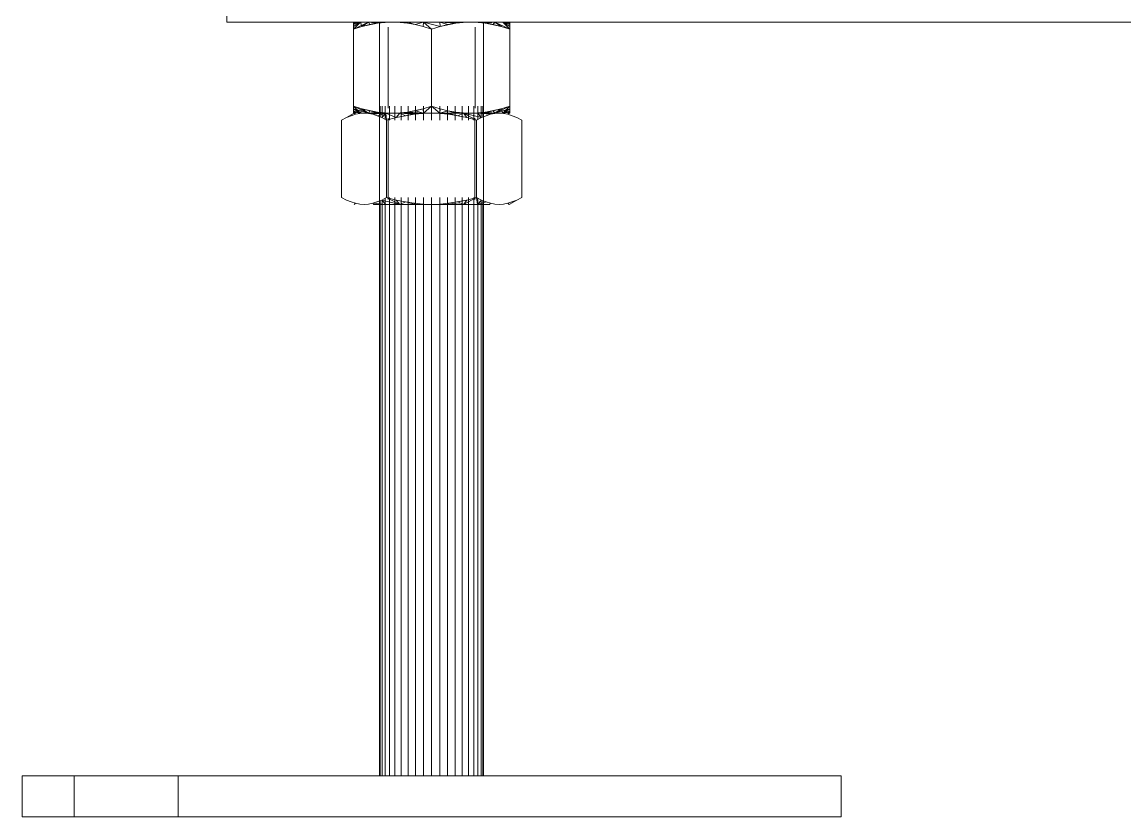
# Model space of a CAD drawing. Header units: centimetres. Extents: x -13467 to 3766, y -437 to 1921.
# Drawn here: x -8845.47 to -8832.01, y 94.03 to 103.73 of the extents above; entities that cross this region are included whole.
import ezdxf

# ---------------------------------------------------------------- set-up
doc = ezdxf.new("R2010")
doc.units = ezdxf.units.CM
doc.layers.add('G-IMPT', color=7, linetype='Continuous', lineweight=9)
doc.layers.add('M-EQPM', color=7, linetype='Continuous', lineweight=9)

# ---------------------------------------------------------------- blocks, each defined once
blk = doc.blocks.new('EQ-02-003 - EQ-02-003_dwg_Agrupar_731-1525257-Sección 1-1')
at = {"layer": 'G-IMPT'}
for p, q in [((-8841.241, 103.729), (-8841.423, 103.644)), ((-8841.341, 103.729), (-8841.423, 103.644)), ((-8841.341, 103.729), (-8841.423, 103.644)), ((-8841.423, 103.729), (-8841.423, 103.726)), ((-8841.423, 103.729), (-8841.423, 103.726)), ((-8841.423, 103.644), (-8841.341, 103.729)), ((-8841.423, 103.716), (-8841.423, 103.726)), ((-8841.423, 103.726), (-8841.423, 103.716)), ((-8841.423, 103.676), (-8841.423, 103.716)), ((-8841.423, 103.716), (-8841.423, 103.699)), ((-8841.423, 103.699), (-8841.423, 103.676)), ((-8841.423, 103.699), (-8841.423, 103.676)), ((-8841.423, 103.644), (-8841.423, 103.676)), ((-8841.423, 103.644), (-8841.321, 103.676)), ((-8841.423, 103.644), (-8841.423, 103.676)), ((-8841.423, 103.644), (-8841.321, 103.676)), ((-8841.341, 103.729), (-8841.321, 103.676)), ((-8841.241, 103.729), (-8841.321, 103.676)), ((-8841.321, 103.676), (-8841.13, 103.716)), ((-8841.321, 103.676), (-8841.224, 103.699)), ((-8841.224, 103.699), (-8841.13, 103.716)), ((-8841.13, 103.716), (-8841.038, 103.726)), ((-8840.947, 103.729), (-8841.038, 103.726)), ((-8840.947, 103.729), (-8840.856, 103.726)), ((-8840.764, 103.716), (-8840.856, 103.726)), ((-8840.67, 103.699), (-8840.764, 103.716)), ((-8840.573, 103.676), (-8840.67, 103.699)), ((-8840.67, 103.699), (-8840.573, 103.676)), ((-8840.471, 103.644), (-8840.573, 103.676)), ((-8840.57, 103.729), (-8840.471, 103.644)), ((-8840.57, 103.729), (-8840.368, 103.676)), ((-8840.471, 103.644), (-8840.368, 103.676)), ((-8840.371, 103.729), (-8840.368, 103.676)), ((-8840.368, 103.676), (-8840.177, 103.716)), ((-8840.177, 103.716), (-8840.086, 103.726)), ((-8840.1, 103.727), (-8840.097, 103.729)), ((-8839.994, 103.729), (-8840.086, 103.726)), ((-8839.994, 103.729), (-8839.903, 103.726)), ((-8839.812, 103.716), (-8839.903, 103.726)), ((-8839.812, 103.716), (-8839.833, 103.729)), ((-8839.718, 103.699), (-8839.812, 103.716)), ((-8839.621, 103.676), (-8839.812, 103.716)), ((-8839.621, 103.676), (-8839.718, 103.699)), ((-8839.7, 103.729), (-8839.518, 103.644)), ((-8839.7, 103.729), (-8839.518, 103.644)), ((-8839.518, 103.644), (-8839.621, 103.676)), ((-8839.518, 103.644), (-8839.621, 103.676)), ((-8839.518, 103.644), (-8839.621, 103.676)), ((-8839.601, 103.729), (-8839.518, 103.644)), ((-8839.601, 103.729), (-8839.518, 103.644)), ((-8839.518, 103.729), (-8839.518, 103.726)), ((-8839.518, 103.729), (-8839.518, 103.726)), ((-8839.518, 103.716), (-8839.518, 103.726)), ((-8839.518, 103.726), (-8839.518, 103.716)), ((-8839.518, 103.699), (-8839.518, 103.716)), ((-8839.518, 103.716), (-8839.518, 103.676)), ((-8839.518, 103.676), (-8839.518, 103.699)), ((-8839.518, 103.644), (-8839.518, 103.676)), ((-8839.518, 103.644), (-8839.518, 103.676)), ((-8841.423, 103.644), (-8841.423, 102.702)), ((-8841, 102.678), (-8841, 103.668)), ((-8840.471, 103.644), (-8840.471, 102.702)), ((-8839.941, 102.678), (-8839.941, 103.668)), ((-8839.518, 103.644), (-8839.518, 102.702)), ((-8841.243, 102.618), (-8841.423, 102.702)), ((-8841.341, 102.617), (-8841.423, 102.702)), ((-8841.423, 102.702), (-8841.423, 102.671)), ((-8841.423, 102.702), (-8841.321, 102.671)), ((-8841.423, 102.671), (-8841.423, 102.702)), ((-8841.423, 102.702), (-8841.321, 102.671)), ((-8841.341, 102.617), (-8841.423, 102.671)), ((-8841.423, 102.671), (-8841.423, 102.63)), ((-8841.423, 102.671), (-8841.423, 102.647)), ((-8841.243, 102.617), (-8841.423, 102.671)), ((-8841.423, 102.647), (-8841.423, 102.63)), ((-8841.423, 102.63), (-8841.423, 102.62)), ((-8841.423, 102.62), (-8841.423, 102.63)), ((-8841.423, 102.617), (-8841.423, 102.62)), ((-8841.423, 102.617), (-8841.423, 102.62)), ((-8841.402, 102.617), (-8841.423, 102.617)), ((-8841.402, 102.617), (-8841.423, 102.617)), ((-8841.341, 102.617), (-8841.321, 102.671)), ((-8841.241, 102.617), (-8841.341, 102.617)), ((-8841.241, 102.617), (-8841.321, 102.671)), ((-8841.321, 102.671), (-8841.13, 102.63)), ((-8841.224, 102.647), (-8841.321, 102.671)), ((-8841.108, 102.617), (-8841.241, 102.617)), ((-8841.108, 102.617), (-8841.241, 102.617)), ((-8841.241, 102.617), (-8841.108, 102.617)), ((-8841.13, 102.63), (-8841.224, 102.647)), ((-8841.038, 102.62), (-8841.13, 102.63)), ((-8841.13, 102.63), (-8841.108, 102.617)), ((-8840.947, 102.617), (-8841.108, 102.617)), ((-8841.098, 102.617), (-8841.106, 102.617)), ((-8841.098, 102.617), (-8841.106, 102.617)), ((-8841.075, 102.617), (-8841.098, 102.617)), ((-8841.075, 102.617), (-8841.098, 102.617)), ((-8841.037, 102.617), (-8841.075, 102.617)), ((-8841.037, 102.617), (-8841.075, 102.617)), ((-8840.947, 102.617), (-8841.038, 102.62)), ((-8840.985, 102.617), (-8841.037, 102.617)), ((-8840.985, 102.617), (-8841.037, 102.617)), ((-8840.92, 102.617), (-8840.985, 102.617)), ((-8840.92, 102.617), (-8840.985, 102.617)), ((-8840.947, 102.617), (-8840.856, 102.62)), ((-8840.765, 102.617), (-8840.947, 102.617)), ((-8840.844, 102.617), (-8840.92, 102.617)), ((-8840.92, 102.617), (-8840.844, 102.617)), ((-8840.856, 102.62), (-8840.764, 102.63)), ((-8840.759, 102.617), (-8840.844, 102.617)), ((-8840.759, 102.617), (-8840.844, 102.617)), ((-8840.57, 102.617), (-8840.765, 102.617)), ((-8840.764, 102.63), (-8840.573, 102.671)), ((-8840.667, 102.617), (-8840.759, 102.617)), ((-8840.667, 102.617), (-8840.759, 102.617)), ((-8840.57, 102.617), (-8840.667, 102.617)), ((-8840.667, 102.617), (-8840.57, 102.617)), ((-8840.471, 102.702), (-8840.573, 102.671)), ((-8840.57, 102.617), (-8840.471, 102.702)), ((-8840.471, 102.617), (-8840.57, 102.617)), ((-8840.371, 102.617), (-8840.57, 102.617)), ((-8840.471, 102.617), (-8840.57, 102.617)), ((-8840.371, 102.617), (-8840.471, 102.702)), ((-8840.471, 102.702), (-8840.368, 102.671)), ((-8840.371, 102.617), (-8840.471, 102.617)), ((-8840.471, 102.617), (-8840.371, 102.617)), ((-8840.176, 102.617), (-8840.371, 102.617)), ((-8840.274, 102.617), (-8840.371, 102.617)), ((-8840.274, 102.617), (-8840.371, 102.617)), ((-8840.271, 102.647), (-8840.368, 102.671)), ((-8840.182, 102.617), (-8840.274, 102.617)), ((-8840.182, 102.617), (-8840.274, 102.617)), ((-8840.177, 102.63), (-8840.271, 102.647)), ((-8840.097, 102.617), (-8840.182, 102.617)), ((-8840.086, 102.62), (-8840.177, 102.63)), ((-8839.994, 102.617), (-8840.176, 102.617)), ((-8840.021, 102.617), (-8840.097, 102.617)), ((-8840.021, 102.617), (-8840.097, 102.617)), ((-8839.994, 102.617), (-8840.086, 102.62)), ((-8839.957, 102.617), (-8840.021, 102.617)), ((-8839.957, 102.617), (-8840.021, 102.617)), ((-8839.994, 102.617), (-8839.903, 102.62)), ((-8839.833, 102.617), (-8839.994, 102.617)), ((-8839.905, 102.617), (-8839.957, 102.617)), ((-8839.905, 102.617), (-8839.957, 102.617)), ((-8839.866, 102.617), (-8839.905, 102.617)), ((-8839.866, 102.617), (-8839.905, 102.617)), ((-8839.903, 102.62), (-8839.812, 102.63)), ((-8839.843, 102.617), (-8839.866, 102.617)), ((-8839.843, 102.617), (-8839.866, 102.617)), ((-8839.835, 102.617), (-8839.843, 102.617)), ((-8839.835, 102.617), (-8839.843, 102.617)), ((-8839.7, 102.617), (-8839.833, 102.617)), ((-8839.7, 102.617), (-8839.833, 102.617)), ((-8839.833, 102.617), (-8839.7, 102.617)), ((-8839.621, 102.671), (-8839.812, 102.63)), ((-8839.812, 102.63), (-8839.718, 102.647)), ((-8839.718, 102.647), (-8839.621, 102.671)), ((-8839.718, 102.647), (-8839.621, 102.671)), ((-8839.7, 102.617), (-8839.621, 102.671)), ((-8839.601, 102.617), (-8839.7, 102.617)), ((-8839.699, 102.618), (-8839.518, 102.702)), ((-8839.699, 102.617), (-8839.518, 102.671)), ((-8839.518, 102.702), (-8839.621, 102.671)), ((-8839.621, 102.671), (-8839.518, 102.702)), ((-8839.601, 102.617), (-8839.621, 102.671)), ((-8839.601, 102.617), (-8839.518, 102.702)), ((-8839.601, 102.617), (-8839.518, 102.671)), ((-8839.539, 102.617), (-8839.518, 102.617)), ((-8839.539, 102.617), (-8839.518, 102.617)), ((-8839.518, 102.702), (-8839.518, 102.671)), ((-8839.518, 102.702), (-8839.518, 102.671)), ((-8839.518, 102.671), (-8839.518, 102.63)), ((-8839.518, 102.647), (-8839.518, 102.671)), ((-8839.518, 102.647), (-8839.518, 102.671)), ((-8839.518, 102.63), (-8839.518, 102.647)), ((-8839.518, 102.63), (-8839.518, 102.62)), ((-8839.518, 102.62), (-8839.518, 102.63)), ((-8839.518, 102.617), (-8839.518, 102.62)), ((-8839.518, 102.617), (-8839.518, 102.62))]:
    blk.add_line(p, q, dxfattribs=at)
at = {"layer": 'G-IMPT', "flags": 128}
for points in [[(-8841.423, 103.676), (-8841.423, 103.644), (-8841.241, 103.729)], [(-8841.241, 103.729), (-8841.321, 103.676), (-8841.423, 103.644)], [(-8841.341, 103.729), (-8841.423, 103.676), (-8841.423, 103.699), (-8841.341, 103.729), (-8841.423, 103.716), (-8841.423, 103.699)], [(-8841.423, 103.716), (-8841.423, 103.726), (-8841.402, 103.729)], [(-8841.224, 103.699), (-8841.13, 103.716), (-8841.241, 103.729), (-8841.224, 103.699), (-8841.321, 103.676), (-8841.341, 103.729), (-8841.423, 103.644), (-8841.321, 103.676), (-8841.341, 103.729)], [(-8841.241, 103.729), (-8841.321, 103.676), (-8841.423, 103.644), (-8841.423, 102.702), (-8841.423, 103.644), (-8841.423, 103.676), (-8841.341, 103.729), (-8841.423, 103.699), (-8841.402, 103.729), (-8841.423, 103.716), (-8841.423, 103.699)], [(-8841.423, 103.726), (-8841.423, 103.716), (-8841.402, 103.729), (-8841.423, 103.726), (-8841.423, 103.729), (-8841.423, 103.726)], [(-8841.241, 103.729), (-8841.224, 103.699), (-8841.108, 103.729), (-8841.13, 103.716), (-8841.224, 103.699), (-8841.321, 103.676)], [(-8841.038, 103.726), (-8841.13, 103.716), (-8841.108, 103.729), (-8841.038, 103.726), (-8840.947, 103.729), (-8840.856, 103.726)], [(-8840.764, 103.716), (-8840.856, 103.726), (-8840.765, 103.729)], [(-8840.371, 103.729), (-8840.368, 103.676), (-8840.471, 103.644), (-8840.573, 103.676), (-8840.57, 103.729), (-8840.67, 103.699), (-8840.765, 103.729), (-8840.764, 103.716), (-8840.67, 103.699)], [(-8840.371, 103.729), (-8840.271, 103.699), (-8840.368, 103.676), (-8840.57, 103.729)], [(-8840.57, 103.729), (-8840.471, 103.644), (-8840.368, 103.676), (-8840.57, 103.729)], [(-8840.271, 103.699), (-8840.177, 103.716), (-8840.371, 103.729)], [(-8840.086, 103.726), (-8840.177, 103.716), (-8840.176, 103.729), (-8840.086, 103.726), (-8839.994, 103.729), (-8839.903, 103.726)], [(-8839.812, 103.716), (-8839.903, 103.726), (-8839.833, 103.729), (-8839.812, 103.716), (-8839.718, 103.699), (-8839.621, 103.676)], [(-8839.833, 103.729), (-8839.718, 103.699), (-8839.7, 103.729), (-8839.621, 103.676), (-8839.518, 103.644), (-8839.518, 102.702), (-8839.518, 102.671), (-8839.601, 102.617), (-8839.518, 102.647), (-8839.539, 102.617), (-8839.518, 102.63), (-8839.518, 102.647)], [(-8839.718, 103.699), (-8839.812, 103.716), (-8839.7, 103.729), (-8839.718, 103.699), (-8839.621, 103.676), (-8839.7, 103.729)], [(-8839.7, 103.729), (-8839.518, 103.644), (-8839.601, 103.729)], [(-8839.518, 103.699), (-8839.518, 103.716), (-8839.601, 103.729), (-8839.518, 103.699), (-8839.518, 103.676), (-8839.601, 103.729), (-8839.518, 103.644), (-8839.7, 103.729)], [(-8839.7, 102.617), (-8839.621, 102.671), (-8839.518, 102.702), (-8839.518, 103.644), (-8839.518, 103.676)], [(-8839.539, 103.729), (-8839.518, 103.699), (-8839.601, 103.729), (-8839.518, 103.676), (-8839.518, 103.644)], [(-8839.518, 103.716), (-8839.518, 103.726), (-8839.539, 103.729), (-8839.518, 103.716), (-8839.518, 103.699), (-8839.518, 103.676)], [(-8839.518, 103.726), (-8839.518, 103.716), (-8839.539, 103.729), (-8839.518, 103.726), (-8839.518, 103.729), (-8839.518, 103.726)], [(-8840.573, 102.671), (-8840.471, 102.702), (-8840.371, 102.617), (-8840.368, 102.671), (-8840.471, 102.702), (-8840.471, 103.644), (-8840.471, 102.702), (-8840.57, 102.617), (-8840.573, 102.671), (-8840.67, 102.647), (-8840.57, 102.617), (-8840.764, 102.63), (-8840.67, 102.647)], [(-8841.402, 102.617), (-8841.423, 102.647), (-8841.341, 102.617), (-8841.423, 102.671), (-8841.423, 102.702), (-8841.321, 102.671), (-8841.241, 102.617)], [(-8841.341, 102.617), (-8841.321, 102.671), (-8841.423, 102.702), (-8841.341, 102.617), (-8841.321, 102.671), (-8841.224, 102.647), (-8841.241, 102.617), (-8841.13, 102.63), (-8841.224, 102.647)], [(-8841.108, 102.617), (-8841.224, 102.647), (-8841.241, 102.617), (-8841.321, 102.671), (-8841.423, 102.702), (-8841.423, 102.671), (-8841.341, 102.617)], [(-8841.243, 102.617), (-8841.423, 102.671), (-8841.423, 102.702), (-8841.243, 102.618)], [(-8841.243, 102.617), (-8841.423, 102.671), (-8841.423, 102.647), (-8841.341, 102.617), (-8841.423, 102.63), (-8841.423, 102.647)], [(-8841.423, 102.63), (-8841.423, 102.62), (-8841.402, 102.617), (-8841.423, 102.63), (-8841.423, 102.647), (-8841.423, 102.671)], [(-8841.423, 102.62), (-8841.423, 102.63), (-8841.402, 102.617), (-8841.423, 102.62), (-8841.423, 102.617), (-8841.423, 102.62)], [(-8841.402, 102.617), (-8841.423, 102.617), (-8841.402, 102.617)], [(-8841.13, 102.63), (-8841.038, 102.62), (-8841.108, 102.617), (-8841.13, 102.63), (-8841.224, 102.647), (-8841.321, 102.671)], [(-8839.7, 102.617), (-8839.833, 102.617), (-8839.994, 102.617), (-8840.176, 102.617), (-8840.371, 102.617), (-8840.57, 102.617), (-8840.765, 102.617), (-8840.947, 102.617), (-8841.108, 102.617), (-8841.241, 102.617)], [(-8840.856, 102.62), (-8840.764, 102.63), (-8840.765, 102.617), (-8840.856, 102.62), (-8840.947, 102.617), (-8841.038, 102.62)], [(-8840.57, 102.617), (-8840.371, 102.617), (-8840.271, 102.647), (-8840.176, 102.617), (-8840.177, 102.63), (-8840.271, 102.647), (-8840.368, 102.671)], [(-8840.182, 102.617), (-8840.097, 102.617), (-8840.1, 102.619)], [(-8840.177, 102.63), (-8840.086, 102.62), (-8840.176, 102.617)], [(-8839.903, 102.62), (-8839.812, 102.63), (-8839.833, 102.617), (-8839.903, 102.62), (-8839.994, 102.617), (-8840.086, 102.62)], [(-8839.518, 102.702), (-8839.621, 102.671), (-8839.7, 102.617), (-8839.718, 102.647), (-8839.833, 102.617), (-8839.812, 102.63), (-8839.718, 102.647)], [(-8839.718, 102.647), (-8839.812, 102.63), (-8839.7, 102.617), (-8839.718, 102.647), (-8839.621, 102.671), (-8839.601, 102.617), (-8839.518, 102.702), (-8839.621, 102.671), (-8839.601, 102.617)], [(-8839.699, 102.618), (-8839.518, 102.702), (-8839.518, 102.671), (-8839.699, 102.617)], [(-8839.518, 102.647), (-8839.518, 102.63), (-8839.601, 102.617), (-8839.518, 102.647), (-8839.518, 102.671), (-8839.699, 102.617)], [(-8839.601, 102.617), (-8839.518, 102.671), (-8839.518, 102.702)], [(-8839.518, 102.63), (-8839.518, 102.62), (-8839.539, 102.617)], [(-8839.518, 102.62), (-8839.518, 102.63), (-8839.539, 102.617), (-8839.518, 102.62), (-8839.518, 102.617), (-8839.518, 102.62)], [(-8839.539, 102.617), (-8839.518, 102.617), (-8839.539, 102.617)]]:
    blk.add_lwpolyline(points, dxfattribs=at)
blk = doc.blocks.new('EQ-02-003 - EQ-02-003_dwg_Agrupar_732-1525258-Sección 1-1')
at = {"layer": 'G-IMPT'}
for p, q in [((-8841.418, 102.617), (-8841.511, 102.563)), ((-8841.511, 102.563), (-8841.401, 102.604)), ((-8841.401, 102.604), (-8841.348, 102.614)), ((-8841.348, 102.614), (-8841.401, 102.604)), ((-8841.296, 102.617), (-8841.348, 102.614)), ((-8841.296, 102.617), (-8841.243, 102.614)), ((-8841.243, 102.614), (-8841.19, 102.604)), ((-8841.19, 102.604), (-8841.243, 102.614)), ((-8841.19, 102.604), (-8841.179, 102.617)), ((-8841.037, 102.616), (-8841.19, 102.604)), ((-8841.19, 102.604), (-8841.136, 102.587)), ((-8841.037, 102.617), (-8841.179, 102.617)), ((-8841.031, 102.617), (-8841.179, 102.617)), ((-8841.037, 102.617), (-8841.179, 102.617)), ((-8841.064, 102.617), (-8841.092, 102.617)), ((-8841.092, 102.617), (-8841.064, 102.617)), ((-8841.021, 102.617), (-8841.064, 102.617)), ((-8841.031, 102.617), (-8841.021, 102.532)), ((-8840.858, 102.617), (-8841.031, 102.617)), ((-8841.031, 102.617), (-8840.902, 102.563)), ((-8840.965, 102.617), (-8841.021, 102.617)), ((-8840.896, 102.617), (-8840.965, 102.617)), ((-8840.965, 102.617), (-8840.896, 102.617)), ((-8840.858, 102.617), (-8840.902, 102.563)), ((-8840.902, 102.563), (-8840.682, 102.604)), ((-8840.817, 102.617), (-8840.896, 102.617)), ((-8840.896, 102.617), (-8840.817, 102.617)), ((-8840.669, 102.617), (-8840.858, 102.617)), ((-8840.729, 102.617), (-8840.817, 102.617)), ((-8840.817, 102.617), (-8840.729, 102.617)), ((-8840.635, 102.617), (-8840.729, 102.617)), ((-8840.729, 102.617), (-8840.635, 102.617)), ((-8840.682, 102.604), (-8840.576, 102.614)), ((-8840.471, 102.617), (-8840.669, 102.617)), ((-8840.537, 102.617), (-8840.635, 102.617)), ((-8840.635, 102.617), (-8840.537, 102.617)), ((-8840.471, 102.617), (-8840.576, 102.614)), ((-8840.437, 102.617), (-8840.537, 102.617)), ((-8840.537, 102.617), (-8840.437, 102.617)), ((-8840.273, 102.617), (-8840.471, 102.617)), ((-8840.471, 102.617), (-8840.365, 102.614)), ((-8840.339, 102.617), (-8840.437, 102.617)), ((-8840.437, 102.617), (-8840.339, 102.617)), ((-8840.259, 102.604), (-8840.365, 102.614)), ((-8840.243, 102.617), (-8840.339, 102.617)), ((-8840.339, 102.617), (-8840.243, 102.617)), ((-8840.083, 102.617), (-8840.273, 102.617)), ((-8840.151, 102.587), (-8840.259, 102.604)), ((-8840.153, 102.617), (-8840.243, 102.617)), ((-8840.243, 102.617), (-8840.153, 102.617)), ((-8840.071, 102.617), (-8840.153, 102.617)), ((-8840.153, 102.617), (-8840.071, 102.617)), ((-8840.083, 102.617), (-8839.921, 102.532)), ((-8839.911, 102.617), (-8840.083, 102.617)), ((-8840.083, 102.617), (-8839.862, 102.563)), ((-8839.999, 102.617), (-8840.071, 102.617)), ((-8840.071, 102.617), (-8839.999, 102.617)), ((-8839.938, 102.617), (-8839.999, 102.617)), ((-8839.999, 102.617), (-8839.938, 102.617)), ((-8839.89, 102.617), (-8839.938, 102.617)), ((-8839.938, 102.617), (-8839.89, 102.617)), ((-8839.763, 102.617), (-8839.911, 102.617)), ((-8839.911, 102.617), (-8839.862, 102.563)), ((-8839.905, 102.617), (-8839.763, 102.617)), ((-8839.763, 102.617), (-8839.905, 102.617)), ((-8839.857, 102.617), (-8839.89, 102.617)), ((-8839.89, 102.617), (-8839.857, 102.617)), ((-8839.862, 102.563), (-8839.752, 102.604)), ((-8839.839, 102.617), (-8839.857, 102.617)), ((-8839.857, 102.617), (-8839.839, 102.617)), ((-8839.763, 102.617), (-8839.752, 102.604)), ((-8839.699, 102.614), (-8839.752, 102.604)), ((-8839.646, 102.617), (-8839.699, 102.614)), ((-8839.646, 102.617), (-8839.593, 102.614)), ((-8839.54, 102.604), (-8839.593, 102.614)), ((-8839.54, 102.604), (-8839.593, 102.614)), ((-8839.54, 102.604), (-8839.523, 102.617)), ((-8839.486, 102.587), (-8839.54, 102.604)), ((-8841.511, 102.563), (-8841.571, 102.532)), ((-8841.511, 102.563), (-8841.571, 102.532)), ((-8841.571, 102.532), (-8841.571, 101.589)), ((-8841.511, 102.563), (-8841.455, 102.587)), ((-8841.136, 102.587), (-8841.08, 102.563)), ((-8841.021, 102.532), (-8841.08, 102.563)), ((-8840.902, 102.563), (-8841.021, 102.532)), ((-8841.021, 102.532), (-8841.021, 101.589)), ((-8841, 101.565), (-8841, 102.556)), ((-8840.039, 102.563), (-8840.151, 102.587)), ((-8839.921, 102.532), (-8840.039, 102.563)), ((-8839.942, 102.556), (-8839.942, 101.565)), ((-8839.921, 102.532), (-8839.862, 102.563)), ((-8839.921, 102.532), (-8839.921, 101.589)), ((-8839.43, 102.563), (-8839.486, 102.587)), ((-8839.371, 102.532), (-8839.43, 102.563)), ((-8839.371, 102.532), (-8839.43, 102.563)), ((-8839.371, 102.532), (-8839.371, 101.589)), ((-8839.371, 102.532), (-8839.371, 101.589)), ((-8841.571, 101.589), (-8841.511, 101.558)), ((-8841.511, 101.558), (-8841.455, 101.534)), ((-8841.455, 101.534), (-8841.401, 101.518)), ((-8841.401, 101.518), (-8841.418, 101.504)), ((-8841.401, 101.518), (-8841.348, 101.508)), ((-8841.401, 101.518), (-8841.348, 101.508)), ((-8841.243, 101.508), (-8841.19, 101.518)), ((-8841.08, 101.558), (-8841.19, 101.518)), ((-8841.179, 101.504), (-8841.19, 101.518)), ((-8841.08, 101.558), (-8841.021, 101.589)), ((-8841.031, 101.504), (-8841.08, 101.558)), ((-8840.858, 101.504), (-8841.08, 101.558)), ((-8840.858, 101.504), (-8841.021, 101.589)), ((-8841.021, 101.589), (-8840.902, 101.558)), ((-8840.79, 101.534), (-8840.902, 101.558)), ((-8840.682, 101.518), (-8840.79, 101.534)), ((-8840.576, 101.508), (-8840.682, 101.518)), ((-8840.365, 101.508), (-8840.259, 101.518)), ((-8840.259, 101.518), (-8840.039, 101.558)), ((-8840.083, 101.504), (-8839.921, 101.589)), ((-8839.921, 101.589), (-8840.039, 101.558)), ((-8839.911, 101.504), (-8839.921, 101.589)), ((-8839.921, 101.589), (-8839.862, 101.558)), ((-8839.806, 101.534), (-8839.862, 101.558)), ((-8839.752, 101.518), (-8839.806, 101.534)), ((-8839.752, 101.518), (-8839.763, 101.504)), ((-8839.699, 101.508), (-8839.752, 101.518)), ((-8839.752, 101.518), (-8839.699, 101.508)), ((-8839.54, 101.518), (-8839.593, 101.508)), ((-8839.593, 101.508), (-8839.54, 101.518)), ((-8839.43, 101.558), (-8839.54, 101.518)), ((-8839.523, 101.504), (-8839.43, 101.558)), ((-8839.486, 101.534), (-8839.43, 101.558)), ((-8839.371, 101.589), (-8839.43, 101.558)), ((-8839.371, 101.589), (-8839.43, 101.558)), ((-8841.296, 101.504), (-8841.348, 101.508)), ((-8841.296, 101.504), (-8841.243, 101.508)), ((-8841.031, 101.504), (-8841.179, 101.504)), ((-8841.064, 101.504), (-8841.092, 101.504)), ((-8841.064, 101.504), (-8841.092, 101.504)), ((-8841.021, 101.504), (-8841.064, 101.504)), ((-8841.064, 101.504), (-8841.021, 101.504)), ((-8840.858, 101.504), (-8841.031, 101.504)), ((-8840.965, 101.504), (-8841.021, 101.504)), ((-8840.965, 101.504), (-8841.021, 101.504)), ((-8840.896, 101.504), (-8840.965, 101.504)), ((-8840.896, 101.504), (-8840.965, 101.504)), ((-8840.817, 101.504), (-8840.896, 101.504)), ((-8840.817, 101.504), (-8840.896, 101.504)), ((-8840.669, 101.504), (-8840.858, 101.504)), ((-8840.729, 101.504), (-8840.817, 101.504)), ((-8840.817, 101.504), (-8840.729, 101.504)), ((-8840.635, 101.504), (-8840.729, 101.504)), ((-8840.635, 101.504), (-8840.729, 101.504)), ((-8840.471, 101.504), (-8840.669, 101.504)), ((-8840.537, 101.504), (-8840.635, 101.504)), ((-8840.537, 101.504), (-8840.635, 101.504)), ((-8840.471, 101.504), (-8840.576, 101.508)), ((-8840.437, 101.504), (-8840.537, 101.504)), ((-8840.437, 101.504), (-8840.537, 101.504)), ((-8840.471, 101.504), (-8840.365, 101.508)), ((-8840.273, 101.504), (-8840.471, 101.504)), ((-8840.339, 101.504), (-8840.437, 101.504)), ((-8840.339, 101.504), (-8840.437, 101.504)), ((-8840.243, 101.504), (-8840.339, 101.504)), ((-8840.339, 101.504), (-8840.243, 101.504)), ((-8840.083, 101.504), (-8840.273, 101.504)), ((-8840.153, 101.504), (-8840.243, 101.504)), ((-8840.153, 101.504), (-8840.243, 101.504)), ((-8840.071, 101.504), (-8840.153, 101.504)), ((-8840.071, 101.504), (-8840.153, 101.504)), ((-8839.911, 101.504), (-8840.083, 101.504)), ((-8839.999, 101.504), (-8840.071, 101.504)), ((-8839.999, 101.504), (-8840.071, 101.504)), ((-8839.938, 101.504), (-8839.999, 101.504)), ((-8839.938, 101.504), (-8839.999, 101.504)), ((-8839.89, 101.504), (-8839.938, 101.504)), ((-8839.938, 101.504), (-8839.89, 101.504)), ((-8839.763, 101.504), (-8839.911, 101.504)), ((-8839.857, 101.504), (-8839.89, 101.504)), ((-8839.857, 101.504), (-8839.89, 101.504)), ((-8839.839, 101.504), (-8839.857, 101.504)), ((-8839.857, 101.504), (-8839.839, 101.504)), ((-8839.646, 101.504), (-8839.699, 101.508)), ((-8839.646, 101.504), (-8839.593, 101.508))]:
    blk.add_line(p, q, dxfattribs=at)
at = {"layer": 'G-IMPT', "flags": 128}
for points in [[(-8841.418, 102.617), (-8841.401, 102.604), (-8841.455, 102.587)], [(-8841.348, 102.614), (-8841.296, 102.617), (-8841.243, 102.614)], [(-8841.179, 102.617), (-8841.19, 102.604), (-8841.136, 102.587), (-8841.08, 102.563)], [(-8841.179, 102.617), (-8841.031, 102.617), (-8840.858, 102.617), (-8840.669, 102.617), (-8840.471, 102.617), (-8840.273, 102.617), (-8840.083, 102.617), (-8839.911, 102.617), (-8839.763, 102.617)], [(-8840.79, 102.587), (-8840.682, 102.604), (-8840.858, 102.617), (-8840.79, 102.587), (-8840.902, 102.563), (-8840.858, 102.617), (-8841.031, 102.617), (-8840.902, 102.563), (-8841.021, 102.532), (-8841.021, 101.589), (-8841.021, 102.532), (-8841.08, 102.563), (-8841.031, 102.617), (-8841.136, 102.587)], [(-8841.064, 102.617), (-8841.021, 102.617), (-8840.965, 102.617)], [(-8840.576, 102.614), (-8840.682, 102.604), (-8840.669, 102.617), (-8840.576, 102.614), (-8840.471, 102.617), (-8840.365, 102.614)], [(-8840.259, 102.604), (-8840.365, 102.614), (-8840.273, 102.617)], [(-8840.083, 101.504), (-8839.911, 101.504), (-8839.862, 101.558), (-8839.921, 101.589), (-8839.921, 102.532), (-8840.039, 102.563), (-8840.083, 102.617), (-8840.151, 102.587), (-8840.273, 102.617), (-8840.259, 102.604), (-8840.151, 102.587), (-8840.039, 102.563)], [(-8839.806, 102.587), (-8839.862, 102.563), (-8840.083, 102.617), (-8839.921, 102.532), (-8839.862, 102.563), (-8840.083, 102.617), (-8839.911, 102.617), (-8839.862, 102.563), (-8839.921, 102.532), (-8839.921, 101.589), (-8840.083, 101.504), (-8840.039, 101.558), (-8840.151, 101.534), (-8840.083, 101.504), (-8840.259, 101.518), (-8840.151, 101.534)], [(-8839.806, 102.587), (-8839.752, 102.604), (-8839.911, 102.617)], [(-8839.699, 102.614), (-8839.752, 102.604), (-8839.763, 102.617)], [(-8839.699, 102.614), (-8839.646, 102.617), (-8839.593, 102.614)], [(-8839.54, 102.604), (-8839.486, 102.587), (-8839.43, 102.563)], [(-8841.571, 101.589), (-8841.571, 102.532), (-8841.511, 102.563)], [(-8841.571, 102.532), (-8841.571, 101.589), (-8841.511, 101.558)], [(-8839.43, 101.558), (-8839.371, 101.589), (-8839.371, 102.532)], [(-8841.401, 101.518), (-8841.455, 101.534), (-8841.511, 101.558)], [(-8841.243, 101.508), (-8841.19, 101.518), (-8841.179, 101.504)], [(-8841.031, 101.504), (-8841.19, 101.518), (-8841.136, 101.534)], [(-8841.021, 101.589), (-8840.858, 101.504), (-8841.08, 101.558), (-8841.136, 101.534)], [(-8840.669, 101.504), (-8840.79, 101.534), (-8840.858, 101.504), (-8840.902, 101.558), (-8841.021, 101.589), (-8841.08, 101.558), (-8841.031, 101.504), (-8840.858, 101.504), (-8841.08, 101.558), (-8841.021, 101.589)], [(-8840.682, 101.518), (-8840.576, 101.508), (-8840.669, 101.504), (-8840.682, 101.518), (-8840.79, 101.534), (-8840.902, 101.558)], [(-8840.365, 101.508), (-8840.259, 101.518), (-8840.273, 101.504), (-8840.365, 101.508), (-8840.471, 101.504), (-8840.576, 101.508)], [(-8840.039, 101.558), (-8839.921, 101.589), (-8839.911, 101.504), (-8839.806, 101.534)], [(-8839.763, 101.504), (-8839.752, 101.518), (-8839.806, 101.534), (-8839.862, 101.558)], [(-8839.486, 101.534), (-8839.54, 101.518), (-8839.523, 101.504)], [(-8841.243, 101.508), (-8841.296, 101.504), (-8841.348, 101.508)], [(-8839.763, 101.504), (-8839.911, 101.504), (-8840.083, 101.504), (-8840.273, 101.504), (-8840.471, 101.504), (-8840.669, 101.504), (-8840.858, 101.504), (-8841.031, 101.504), (-8841.179, 101.504)], [(-8839.593, 101.508), (-8839.646, 101.504), (-8839.699, 101.508)]]:
    blk.add_lwpolyline(points, dxfattribs=at)
blk.add_lwpolyline([(-8840.902, 102.563), (-8841.021, 102.532), (-8841.031, 102.617)], close=True, dxfattribs=at)
blk = doc.blocks.new('EQ-02-003 - EQ-02-003_dwg_Agrupar_736-1525261-Sección 1-1')
at = {"layer": 'G-IMPT'}
for p, q in [((-8845.471, 94.029), (-8845.471, 94.529)), ((-8845.471, 94.529), (-8835.471, 94.529)), ((-8835.471, 94.529), (-8845.471, 94.529)), ((-8844.828, 94.529), (-8844.836, 94.529)), ((-8844.828, 94.529), (-8844.836, 94.529)), ((-8844.836, 94.029), (-8844.836, 94.529)), ((-8843.574, 94.529), (-8843.566, 94.529)), ((-8843.566, 94.529), (-8843.574, 94.529)), ((-8843.566, 94.029), (-8843.566, 94.529)), ((-8835.471, 94.529), (-8835.471, 94.029)), ((-8835.471, 94.529), (-8835.471, 94.029)), ((-8845.471, 94.029), (-8835.471, 94.029)), ((-8844.828, 94.029), (-8844.836, 94.029)), ((-8844.828, 94.029), (-8844.836, 94.029)), ((-8843.566, 94.029), (-8843.574, 94.029)), ((-8843.566, 94.029), (-8843.574, 94.029))]:
    blk.add_line(p, q, dxfattribs=at)
at = {"layer": 'G-IMPT', "flags": 128}
for points in [[(-8835.471, 94.029), (-8835.471, 94.529), (-8845.471, 94.529), (-8845.471, 94.029)], [(-8845.471, 94.529), (-8845.471, 94.029), (-8835.471, 94.029), (-8845.471, 94.029)]]:
    blk.add_lwpolyline(points, dxfattribs=at)
blk = doc.blocks.new('EQ-02-003 - EQ-02-003_dwg_Agrupar_730-1525263-Sección 1-1')
at = {"layer": 'G-IMPT'}
for p, q in [((-8841.106, 103.729), (-8841.106, 94.529)), ((-8839.836, 103.729), (-8839.836, 94.529)), ((-8841.106, 102.702), (-8841.106, 102.574)), ((-8841.106, 102.574), (-8841.106, 102.702)), ((-8841.098, 102.702), (-8841.098, 102.571)), ((-8841.098, 102.571), (-8841.098, 102.702)), ((-8841.098, 102.702), (-8841.098, 102.571)), ((-8841.075, 102.702), (-8841.075, 102.56)), ((-8841.075, 102.56), (-8841.075, 102.702)), ((-8841.075, 102.702), (-8841.075, 102.56)), ((-8841.037, 102.702), (-8841.037, 102.54)), ((-8841.037, 102.702), (-8841.037, 102.54)), ((-8841.037, 102.54), (-8841.037, 102.702)), ((-8840.984, 102.702), (-8840.984, 102.532)), ((-8840.984, 102.532), (-8840.984, 102.702)), ((-8840.984, 102.702), (-8840.984, 102.532)), ((-8840.92, 102.702), (-8840.92, 102.532)), ((-8840.92, 102.702), (-8840.92, 102.532)), ((-8840.92, 102.532), (-8840.92, 102.702)), ((-8840.844, 102.702), (-8840.844, 102.532)), ((-8840.844, 102.532), (-8840.844, 102.702)), ((-8840.844, 102.702), (-8840.844, 102.532)), ((-8840.759, 102.702), (-8840.759, 102.532)), ((-8840.759, 102.532), (-8840.759, 102.702)), ((-8840.759, 102.702), (-8840.759, 102.532)), ((-8840.667, 102.702), (-8840.667, 102.532)), ((-8840.667, 102.702), (-8840.667, 102.532)), ((-8840.667, 102.532), (-8840.667, 102.702)), ((-8840.57, 102.702), (-8840.57, 102.532)), ((-8840.57, 102.532), (-8840.57, 102.702)), ((-8840.57, 102.702), (-8840.57, 102.532)), ((-8840.471, 102.702), (-8840.471, 102.532)), ((-8840.471, 102.702), (-8840.471, 102.532)), ((-8840.471, 102.532), (-8840.471, 102.702)), ((-8840.371, 102.702), (-8840.371, 102.532)), ((-8840.371, 102.532), (-8840.371, 102.702)), ((-8840.371, 102.702), (-8840.371, 102.532)), ((-8840.275, 102.702), (-8840.275, 102.532)), ((-8840.275, 102.532), (-8840.275, 102.702)), ((-8840.275, 102.702), (-8840.275, 102.532)), ((-8840.182, 102.702), (-8840.182, 102.532)), ((-8840.182, 102.532), (-8840.182, 102.702)), ((-8840.182, 102.702), (-8840.182, 102.532)), ((-8840.098, 102.702), (-8840.098, 102.532)), ((-8840.098, 102.532), (-8840.098, 102.702)), ((-8840.098, 102.702), (-8840.098, 102.532)), ((-8840.022, 102.702), (-8840.022, 102.532)), ((-8840.022, 102.702), (-8840.022, 102.532)), ((-8840.022, 102.532), (-8840.022, 102.702)), ((-8839.957, 102.702), (-8839.957, 102.532)), ((-8839.957, 102.532), (-8839.957, 102.702)), ((-8839.957, 102.702), (-8839.957, 102.532)), ((-8839.905, 102.702), (-8839.905, 102.54)), ((-8839.905, 102.54), (-8839.905, 102.702)), ((-8839.905, 102.702), (-8839.905, 102.54)), ((-8839.867, 102.702), (-8839.867, 102.56)), ((-8839.867, 102.702), (-8839.867, 102.56)), ((-8839.867, 102.56), (-8839.867, 102.702)), ((-8839.844, 102.702), (-8839.844, 102.57)), ((-8839.844, 102.57), (-8839.844, 102.702)), ((-8839.844, 102.702), (-8839.844, 102.57)), ((-8839.836, 102.702), (-8839.836, 102.573)), ((-8839.836, 102.573), (-8839.836, 102.702)), ((-8841.106, 101.549), (-8841.106, 94.529)), ((-8841.106, 94.529), (-8841.106, 101.549)), ((-8841.098, 101.552), (-8841.098, 94.529)), ((-8841.098, 94.529), (-8841.098, 101.552)), ((-8841.098, 101.552), (-8841.098, 94.529)), ((-8841.075, 101.561), (-8841.075, 94.529)), ((-8841.075, 94.529), (-8841.075, 101.561)), ((-8841.075, 101.561), (-8841.075, 94.529)), ((-8841.037, 101.581), (-8841.037, 94.529)), ((-8841.037, 101.581), (-8841.037, 94.529)), ((-8841.037, 94.529), (-8841.037, 101.581)), ((-8840.984, 101.589), (-8840.984, 94.529)), ((-8840.984, 94.529), (-8840.984, 101.589)), ((-8840.984, 101.589), (-8840.984, 94.529)), ((-8840.92, 101.589), (-8840.92, 94.529)), ((-8840.92, 101.589), (-8840.92, 94.529)), ((-8840.92, 94.529), (-8840.92, 101.589)), ((-8840.844, 101.589), (-8840.844, 94.529)), ((-8840.844, 94.529), (-8840.844, 101.589)), ((-8840.844, 101.589), (-8840.844, 94.529)), ((-8840.759, 101.589), (-8840.759, 94.529)), ((-8840.759, 94.529), (-8840.759, 101.589)), ((-8840.759, 101.589), (-8840.759, 94.529)), ((-8840.667, 101.589), (-8840.667, 94.529)), ((-8840.667, 101.589), (-8840.667, 94.529)), ((-8840.667, 94.529), (-8840.667, 101.589)), ((-8840.57, 101.589), (-8840.57, 94.529)), ((-8840.57, 94.529), (-8840.57, 101.589)), ((-8840.57, 101.589), (-8840.57, 94.529)), ((-8840.471, 101.589), (-8840.471, 94.529)), ((-8840.471, 101.589), (-8840.471, 94.529)), ((-8840.471, 94.529), (-8840.471, 101.589)), ((-8840.371, 101.589), (-8840.371, 94.529)), ((-8840.371, 94.529), (-8840.371, 101.589)), ((-8840.371, 101.589), (-8840.371, 94.529)), ((-8840.275, 101.589), (-8840.275, 94.529)), ((-8840.275, 94.529), (-8840.275, 101.589)), ((-8840.275, 101.589), (-8840.275, 94.529)), ((-8840.182, 101.589), (-8840.182, 94.529)), ((-8840.182, 94.529), (-8840.182, 101.589)), ((-8840.182, 101.589), (-8840.182, 94.529)), ((-8840.098, 101.589), (-8840.098, 94.529)), ((-8840.098, 94.529), (-8840.098, 101.589)), ((-8840.098, 101.589), (-8840.098, 94.529)), ((-8840.022, 101.589), (-8840.022, 94.529)), ((-8840.022, 101.589), (-8840.022, 94.529)), ((-8840.022, 94.529), (-8840.022, 101.589)), ((-8839.957, 101.589), (-8839.957, 94.529)), ((-8839.957, 94.529), (-8839.957, 101.589)), ((-8839.957, 101.589), (-8839.957, 94.529)), ((-8839.905, 101.581), (-8839.905, 94.529)), ((-8839.905, 94.529), (-8839.905, 101.581)), ((-8839.905, 101.581), (-8839.905, 94.529)), ((-8839.867, 101.561), (-8839.867, 94.529)), ((-8839.867, 101.561), (-8839.867, 94.529)), ((-8839.867, 94.529), (-8839.867, 101.561)), ((-8839.844, 101.551), (-8839.844, 94.529)), ((-8839.844, 94.529), (-8839.844, 101.551)), ((-8839.844, 101.551), (-8839.844, 94.529)), ((-8839.836, 101.547), (-8839.836, 94.529)), ((-8839.836, 94.529), (-8839.836, 101.547))]:
    blk.add_line(p, q, dxfattribs=at)
blk = doc.blocks.new('EQ-02-003 - EQ-02-003_dwg_Agrupar_725-1525268-Sección 1-1')
at = {"layer": 'G-IMPT'}
for p, q in [((-8841.241, 103.729), (-8841.423, 103.644)), ((-8841.341, 103.729), (-8841.423, 103.644)), ((-8841.341, 103.729), (-8841.423, 103.644)), ((-8841.423, 103.729), (-8841.423, 103.726)), ((-8841.423, 103.729), (-8841.423, 103.726)), ((-8841.423, 103.644), (-8841.341, 103.729)), ((-8841.423, 103.716), (-8841.423, 103.726)), ((-8841.423, 103.726), (-8841.423, 103.716)), ((-8841.423, 103.676), (-8841.423, 103.716)), ((-8841.423, 103.716), (-8841.423, 103.699)), ((-8841.423, 103.699), (-8841.423, 103.676)), ((-8841.423, 103.699), (-8841.423, 103.676)), ((-8841.423, 103.644), (-8841.423, 103.676)), ((-8841.423, 103.644), (-8841.321, 103.676)), ((-8841.423, 103.644), (-8841.423, 103.676)), ((-8841.423, 103.644), (-8841.321, 103.676)), ((-8841.341, 103.729), (-8841.321, 103.676)), ((-8841.241, 103.729), (-8841.321, 103.676)), ((-8841.321, 103.676), (-8841.13, 103.716)), ((-8841.321, 103.676), (-8841.224, 103.699)), ((-8841.224, 103.699), (-8841.13, 103.716)), ((-8841.13, 103.716), (-8841.108, 103.729)), ((-8839.812, 103.716), (-8839.833, 103.729)), ((-8839.718, 103.699), (-8839.812, 103.716)), ((-8839.621, 103.676), (-8839.812, 103.716)), ((-8839.621, 103.676), (-8839.718, 103.699)), ((-8839.7, 103.729), (-8839.518, 103.644)), ((-8839.7, 103.729), (-8839.518, 103.644)), ((-8839.518, 103.644), (-8839.621, 103.676)), ((-8839.518, 103.644), (-8839.621, 103.676)), ((-8839.518, 103.644), (-8839.621, 103.676)), ((-8839.601, 103.729), (-8839.518, 103.644)), ((-8839.601, 103.729), (-8839.518, 103.644)), ((-8839.518, 103.729), (-8839.518, 103.726)), ((-8839.518, 103.729), (-8839.518, 103.726)), ((-8839.518, 103.716), (-8839.518, 103.726)), ((-8839.518, 103.726), (-8839.518, 103.716)), ((-8839.518, 103.699), (-8839.518, 103.716)), ((-8839.518, 103.716), (-8839.518, 103.676)), ((-8839.518, 103.676), (-8839.518, 103.699)), ((-8839.518, 103.644), (-8839.518, 103.676)), ((-8839.518, 103.644), (-8839.518, 103.676)), ((-8839.518, 103.644), (-8839.518, 103.676)), ((-8841.243, 102.618), (-8841.423, 102.702)), ((-8841.341, 102.617), (-8841.423, 102.702)), ((-8841.423, 102.702), (-8841.423, 102.671)), ((-8841.423, 102.702), (-8841.321, 102.671)), ((-8841.423, 102.671), (-8841.423, 102.702)), ((-8841.423, 102.702), (-8841.321, 102.671)), ((-8841.341, 102.617), (-8841.423, 102.671)), ((-8841.423, 102.671), (-8841.423, 102.63)), ((-8841.423, 102.671), (-8841.423, 102.647)), ((-8841.243, 102.617), (-8841.423, 102.671)), ((-8841.423, 102.647), (-8841.423, 102.63)), ((-8841.423, 102.63), (-8841.423, 102.62)), ((-8841.423, 102.62), (-8841.423, 102.63)), ((-8841.423, 102.617), (-8841.423, 102.62)), ((-8841.423, 102.617), (-8841.423, 102.62)), ((-8841.402, 102.617), (-8841.423, 102.617)), ((-8841.402, 102.617), (-8841.423, 102.617)), ((-8841.341, 102.617), (-8841.321, 102.671)), ((-8841.241, 102.617), (-8841.321, 102.671)), ((-8841.321, 102.671), (-8841.13, 102.63)), ((-8841.224, 102.647), (-8841.321, 102.671)), ((-8841.108, 102.617), (-8841.241, 102.617)), ((-8841.108, 102.617), (-8841.241, 102.617)), ((-8841.108, 102.617), (-8841.241, 102.617)), ((-8841.241, 102.617), (-8841.108, 102.617)), ((-8841.13, 102.63), (-8841.224, 102.647)), ((-8841.13, 102.63), (-8841.108, 102.617)), ((-8839.812, 102.63), (-8839.833, 102.617)), ((-8839.7, 102.617), (-8839.833, 102.617)), ((-8839.7, 102.617), (-8839.833, 102.617)), ((-8839.7, 102.617), (-8839.833, 102.617)), ((-8839.833, 102.617), (-8839.7, 102.617)), ((-8839.621, 102.671), (-8839.812, 102.63)), ((-8839.812, 102.63), (-8839.718, 102.647)), ((-8839.718, 102.647), (-8839.621, 102.671)), ((-8839.718, 102.647), (-8839.621, 102.671)), ((-8839.7, 102.617), (-8839.621, 102.671)), ((-8839.699, 102.618), (-8839.518, 102.702)), ((-8839.699, 102.617), (-8839.518, 102.671)), ((-8839.518, 102.702), (-8839.621, 102.671)), ((-8839.621, 102.671), (-8839.518, 102.702)), ((-8839.601, 102.617), (-8839.621, 102.671)), ((-8839.601, 102.617), (-8839.518, 102.702)), ((-8839.601, 102.617), (-8839.518, 102.671)), ((-8839.539, 102.617), (-8839.518, 102.617)), ((-8839.539, 102.617), (-8839.518, 102.617)), ((-8839.518, 102.702), (-8839.518, 102.671)), ((-8839.518, 102.702), (-8839.518, 102.671)), ((-8839.518, 102.671), (-8839.518, 102.63)), ((-8839.518, 102.647), (-8839.518, 102.671)), ((-8839.518, 102.647), (-8839.518, 102.671)), ((-8839.518, 102.63), (-8839.518, 102.647)), ((-8839.518, 102.63), (-8839.518, 102.62)), ((-8839.518, 102.62), (-8839.518, 102.63)), ((-8839.518, 102.617), (-8839.518, 102.62)), ((-8839.518, 102.617), (-8839.518, 102.62))]:
    blk.add_line(p, q, dxfattribs=at)
at = {"layer": 'G-IMPT', "flags": 128}
for points in [[(-8841.423, 103.676), (-8841.423, 103.644), (-8841.241, 103.729)], [(-8841.241, 103.729), (-8841.321, 103.676), (-8841.423, 103.644)], [(-8841.341, 103.729), (-8841.423, 103.676), (-8841.423, 103.699), (-8841.341, 103.729), (-8841.423, 103.716), (-8841.423, 103.699)], [(-8841.423, 103.716), (-8841.423, 103.726), (-8841.402, 103.729)], [(-8841.224, 103.699), (-8841.13, 103.716), (-8841.241, 103.729), (-8841.224, 103.699), (-8841.321, 103.676), (-8841.341, 103.729), (-8841.423, 103.644), (-8841.321, 103.676), (-8841.341, 103.729)], [(-8841.241, 103.729), (-8841.321, 103.676), (-8841.423, 103.644)], [(-8841.423, 103.644), (-8841.423, 103.676), (-8841.341, 103.729), (-8841.423, 103.699), (-8841.402, 103.729), (-8841.423, 103.716), (-8841.423, 103.699)], [(-8841.423, 103.726), (-8841.423, 103.716), (-8841.402, 103.729), (-8841.423, 103.726), (-8841.423, 103.729), (-8841.423, 103.726)], [(-8841.241, 103.729), (-8841.224, 103.699), (-8841.108, 103.729), (-8841.13, 103.716), (-8841.224, 103.699), (-8841.321, 103.676)], [(-8839.833, 103.729), (-8839.718, 103.699), (-8839.7, 103.729), (-8839.621, 103.676), (-8839.518, 103.644)], [(-8839.833, 103.729), (-8839.812, 103.716), (-8839.718, 103.699), (-8839.621, 103.676)], [(-8839.718, 103.699), (-8839.812, 103.716), (-8839.7, 103.729), (-8839.718, 103.699), (-8839.621, 103.676), (-8839.7, 103.729)], [(-8839.7, 103.729), (-8839.518, 103.644), (-8839.601, 103.729)], [(-8839.518, 103.699), (-8839.518, 103.716), (-8839.601, 103.729), (-8839.518, 103.699), (-8839.518, 103.676), (-8839.601, 103.729), (-8839.518, 103.644), (-8839.7, 103.729)], [(-8839.539, 103.729), (-8839.518, 103.699), (-8839.601, 103.729), (-8839.518, 103.676), (-8839.518, 103.644)], [(-8839.518, 103.716), (-8839.518, 103.726), (-8839.539, 103.729), (-8839.518, 103.716), (-8839.518, 103.699), (-8839.518, 103.676)], [(-8839.518, 103.726), (-8839.518, 103.716), (-8839.539, 103.729), (-8839.518, 103.726), (-8839.518, 103.729), (-8839.518, 103.726)], [(-8841.402, 102.617), (-8841.423, 102.647), (-8841.341, 102.617), (-8841.423, 102.671), (-8841.423, 102.702), (-8841.321, 102.671), (-8841.241, 102.617)], [(-8841.341, 102.617), (-8841.321, 102.671), (-8841.423, 102.702), (-8841.341, 102.617), (-8841.321, 102.671), (-8841.224, 102.647), (-8841.241, 102.617), (-8841.13, 102.63), (-8841.224, 102.647)], [(-8841.108, 102.617), (-8841.224, 102.647), (-8841.241, 102.617), (-8841.321, 102.671), (-8841.423, 102.702), (-8841.423, 102.671), (-8841.341, 102.617)], [(-8841.243, 102.617), (-8841.423, 102.671), (-8841.423, 102.702), (-8841.243, 102.618)], [(-8841.243, 102.617), (-8841.423, 102.671), (-8841.423, 102.647), (-8841.341, 102.617), (-8841.423, 102.63), (-8841.423, 102.647)], [(-8841.423, 102.63), (-8841.423, 102.62), (-8841.402, 102.617), (-8841.423, 102.63), (-8841.423, 102.647), (-8841.423, 102.671)], [(-8841.423, 102.62), (-8841.423, 102.63), (-8841.402, 102.617), (-8841.423, 102.62), (-8841.423, 102.617), (-8841.423, 102.62)], [(-8841.402, 102.617), (-8841.423, 102.617), (-8841.402, 102.617)], [(-8841.108, 102.617), (-8841.13, 102.63), (-8841.224, 102.647), (-8841.321, 102.671)], [(-8839.518, 102.702), (-8839.621, 102.671), (-8839.7, 102.617), (-8839.718, 102.647), (-8839.833, 102.617), (-8839.812, 102.63), (-8839.718, 102.647)], [(-8839.718, 102.647), (-8839.812, 102.63), (-8839.7, 102.617), (-8839.718, 102.647), (-8839.621, 102.671), (-8839.601, 102.617), (-8839.518, 102.702), (-8839.621, 102.671), (-8839.601, 102.617)], [(-8839.7, 102.617), (-8839.621, 102.671), (-8839.518, 102.702)], [(-8839.699, 102.618), (-8839.518, 102.702), (-8839.518, 102.671), (-8839.699, 102.617)], [(-8839.518, 102.647), (-8839.518, 102.63), (-8839.601, 102.617), (-8839.518, 102.647), (-8839.518, 102.671), (-8839.699, 102.617)], [(-8839.518, 102.702), (-8839.518, 102.671), (-8839.601, 102.617), (-8839.518, 102.647), (-8839.539, 102.617), (-8839.518, 102.63), (-8839.518, 102.647)], [(-8839.601, 102.617), (-8839.518, 102.671), (-8839.518, 102.702)], [(-8839.518, 102.63), (-8839.518, 102.62), (-8839.539, 102.617)], [(-8839.518, 102.62), (-8839.518, 102.63), (-8839.539, 102.617), (-8839.518, 102.62), (-8839.518, 102.617), (-8839.518, 102.62)], [(-8839.539, 102.617), (-8839.518, 102.617), (-8839.539, 102.617)]]:
    blk.add_lwpolyline(points, dxfattribs=at)
blk = doc.blocks.new('EQ-02-003 - EQ-02-003_dwg_Agrupar_726-1525269-Sección 1-1')
at = {"layer": 'G-IMPT'}
for p, q in [((-8841.418, 102.617), (-8841.401, 102.604)), ((-8841.179, 102.617), (-8841.19, 102.604)), ((-8841.19, 102.604), (-8841.179, 102.617)), ((-8841.037, 102.616), (-8841.19, 102.604)), ((-8841.037, 102.617), (-8841.179, 102.617)), ((-8841.037, 102.617), (-8841.179, 102.617)), ((-8841.179, 102.617), (-8841.037, 102.617)), ((-8841.037, 102.617), (-8841.179, 102.617)), ((-8839.763, 102.617), (-8839.905, 102.617)), ((-8839.763, 102.617), (-8839.905, 102.617)), ((-8839.905, 102.617), (-8839.763, 102.617)), ((-8839.763, 102.617), (-8839.905, 102.617)), ((-8839.752, 102.604), (-8839.905, 102.616)), ((-8839.752, 102.604), (-8839.763, 102.617)), ((-8839.763, 102.617), (-8839.752, 102.604)), ((-8839.54, 102.604), (-8839.523, 102.617)), ((-8841.401, 101.518), (-8841.418, 101.504)), ((-8841.19, 101.518), (-8841.179, 101.504)), ((-8841.179, 101.504), (-8841.19, 101.518)), ((-8839.763, 101.504), (-8839.752, 101.518)), ((-8839.752, 101.518), (-8839.763, 101.504)), ((-8839.54, 101.518), (-8839.523, 101.504))]:
    blk.add_line(p, q, dxfattribs=at)
blk = doc.blocks.new('EQ-02-003 - EQ-02-003_dwg_Agrupar_499-1525273-Sección 1-1')
at = {"layer": 'G-IMPT'}
for p in [(-8842.971, 104.029), (-8734.971, 103.729)]:
    blk.add_line(p, (-8842.971, 103.729), dxfattribs=at)
blk = doc.blocks.new('EQ-02-003 - EQ-02-003_dwg-1525250-Sección 1-1')
for name in ['EQ-02-003 - EQ-02-003_dwg_Agrupar_499-1525273-Sección 1-1', 'EQ-02-003 - EQ-02-003_dwg_Agrupar_730-1525263-Sección 1-1', 'EQ-02-003 - EQ-02-003_dwg_Agrupar_731-1525257-Sección 1-1', 'EQ-02-003 - EQ-02-003_dwg_Agrupar_725-1525268-Sección 1-1', 'EQ-02-003 - EQ-02-003_dwg_Agrupar_732-1525258-Sección 1-1', 'EQ-02-003 - EQ-02-003_dwg_Agrupar_726-1525269-Sección 1-1', 'EQ-02-003 - EQ-02-003_dwg_Agrupar_736-1525261-Sección 1-1']:
    blk.add_blockref(name, (0, 0))
blk = doc.blocks.new('EQ-02-003 - EQ-02-003-1525277-Sección 1-1')
blk.add_blockref('EQ-02-003 - EQ-02-003_dwg-1525250-Sección 1-1', (0, 0))
blk = doc.blocks.new('PQ_RVR_MEP-01_ZZ_ZZ_MO_T_A_rvt-1-Sección 1-1')
at = {"layer": 'M-EQPM', "lineweight": 9}
blk.add_blockref('EQ-02-003 - EQ-02-003-1525277-Sección 1-1', (0, 0), dxfattribs=at)

msp = doc.modelspace()

# ---------------------------------------------------------------- block references
at = {"lineweight": 5}
msp.add_blockref('PQ_RVR_MEP-01_ZZ_ZZ_MO_T_A_rvt-1-Sección 1-1', (0, 0), dxfattribs=at)

doc.saveas('drawing.dxf')
